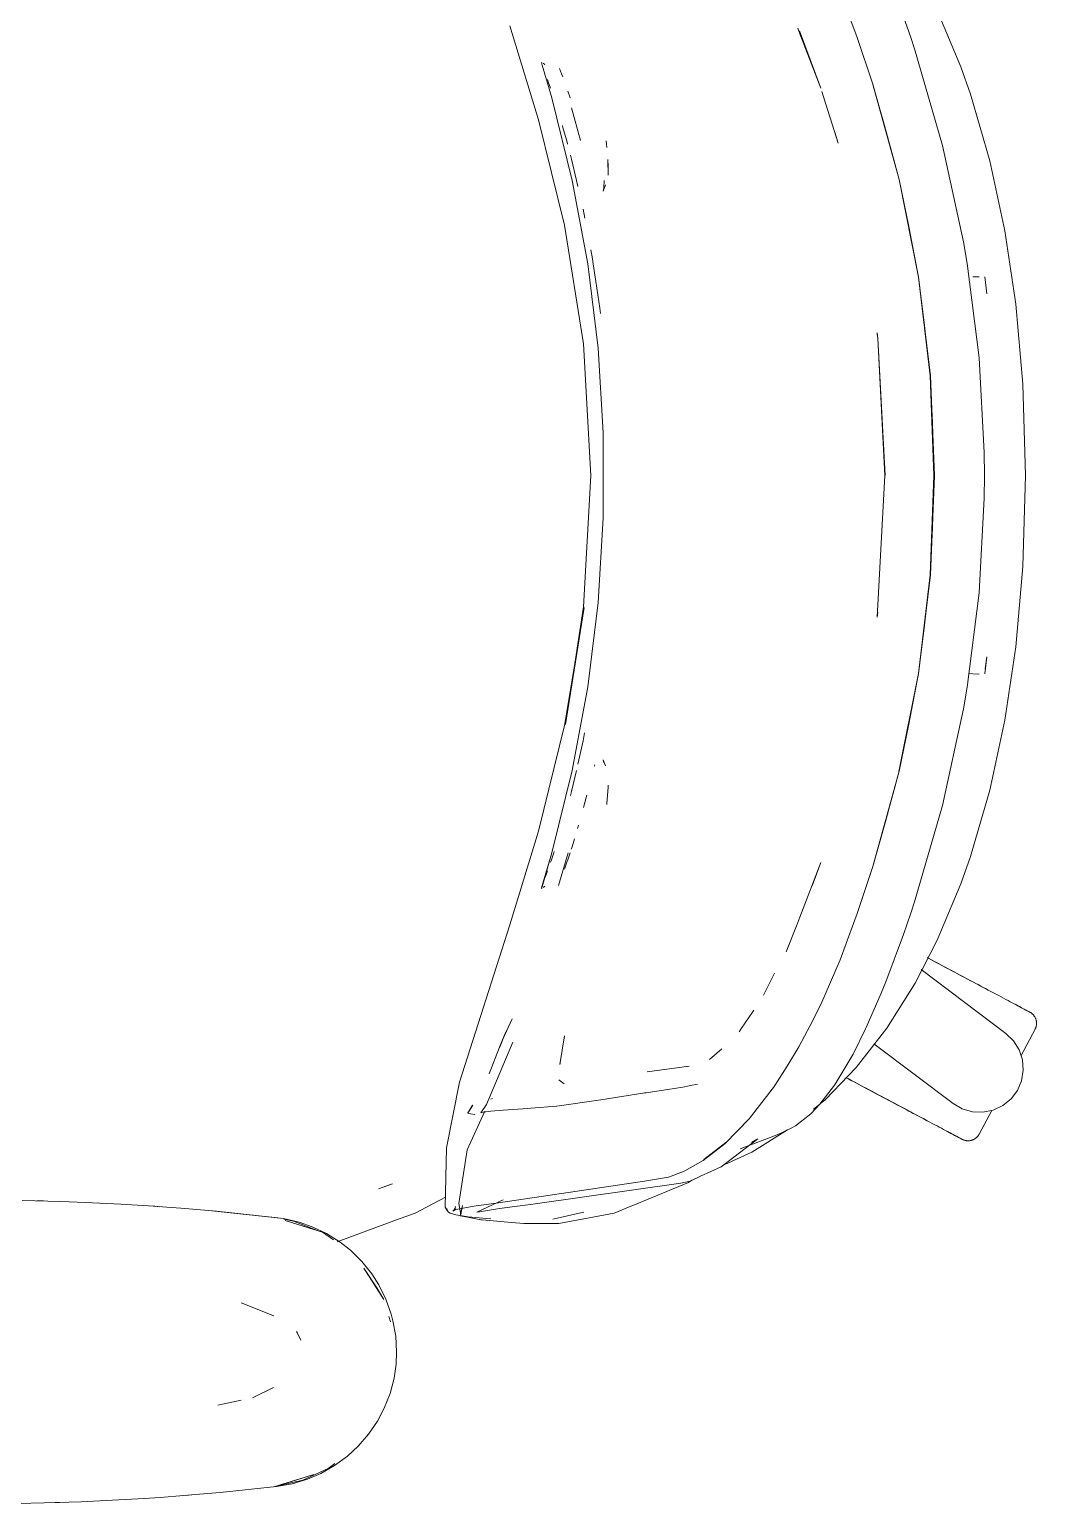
# Model space of a CAD drawing. Header units: millimetres. Extents: x 155927 to 295199, y -4084 to 97293.
# Drawn here: x 204819.4 to 205140.9, y 10098.8 to 10569.5 of the extents above; entities that cross this region are included whole.
import ezdxf

# ---------------------------------------------------------------- set-up
doc = ezdxf.new("R2010")
doc.units = ezdxf.units.MM
doc.header["$MEASUREMENT"] = 0
doc.layers.add('G-IMPT', color=8, linetype='CONTINUOUS', lineweight=9)
doc.layers.add('I-FURN', color=8, linetype='CONTINUOUS', lineweight=9)

msp = doc.modelspace()

# ---------------------------------------------------------------- linework, layer by layer
at = {"layer": 'G-IMPT'}
for p, q in [((205078.14, 10581.89), (205083.6, 10567.01)), ((205098.31, 10573.9), (205100.71, 10566.96)), ((205116.7, 10557.61), (205109.18, 10575.58)), ((204972.71, 10570.7), (204981.89, 10540.72)), ((205065.3, 10568.2), (205064.64, 10569.93)), ((205072.01, 10550.75), (205065.19, 10569.16)), ((205072.01, 10550.75), (205065.3, 10568.2)), ((205088.61, 10552.09), (205083.6, 10567.01)), ((205101.91, 10563.36), (205100.71, 10566.96)), ((205110.85, 10532.53), (205101.91, 10563.36)), ((204982.94, 10559.13), (204982.85, 10558.89)), ((204982.85, 10558.89), (204982.91, 10558.67)), ((204982.91, 10558.67), (204982.98, 10558.37)), ((204982.98, 10558.37), (204983.05, 10558.1)), ((204986.12, 10547.67), (204983.05, 10558.1)), ((204983.94, 10558.36), (204983.33, 10558.74)), ((204983.94, 10558.36), (204983.73, 10558.5)), ((204989.25, 10555.42), (204988.64, 10557.08)), ((204989.25, 10555.42), (204989.62, 10554.41)), ((205119.77, 10548.87), (205116.7, 10557.61)), ((204984.96, 10552.87), (204984.72, 10553.53)), ((204984.96, 10552.87), (204985.71, 10550.77)), ((205092.34, 10538.84), (205088.57, 10552)), ((205096.99, 10521.59), (205088.57, 10552)), ((205096.99, 10521.59), (205088.61, 10552.09)), ((204992.67, 10521.35), (204986.12, 10547.67)), ((204991.96, 10547.66), (204991.24, 10549.88)), ((205077.54, 10533.28), (205072.29, 10549.77)), ((205119.77, 10548.87), (205125.95, 10527.63)), ((204990.21, 10507.04), (204981.89, 10540.72)), ((204992.41, 10544.57), (204995.34, 10534.11)), ((204989.7, 10538.25), (204989.5, 10538.93)), ((204990.82, 10534.25), (204989.7, 10538.25)), ((205077.54, 10533.28), (205076.47, 10536.72)), ((205092.34, 10538.84), (205096.99, 10521.59)), ((204990.82, 10534.25), (204991.14, 10533.11)), ((204991.14, 10533.11), (204991.18, 10532.93)), ((205003.7, 10531.86), (205003.48, 10533.95)), ((205110.85, 10532.53), (205117.52, 10501.74)), ((204992.44, 10528.09), (204992.1, 10529.39)), ((204992.44, 10528.09), (204993.99, 10521.34)), ((205004.1, 10523), (205004.01, 10528.06)), ((205004.01, 10528.06), (205004.09, 10525.79)), ((205125.95, 10527.63), (205130.76, 10505.27)), ((205004.1, 10523), (205004.09, 10525.79)), ((204992.67, 10521.35), (204997.6, 10494.69)), ((204994.45, 10519.36), (204993.99, 10521.34)), ((205002.56, 10517.95), (205003.24, 10519.9)), ((205002.77, 10519), (205002.56, 10517.95)), ((205002.77, 10519), (205002.81, 10521.3)), ((205002.82, 10521.16), (205002.81, 10521.3)), ((205096.99, 10521.59), (205103.17, 10490.47)), ((205096.99, 10521.59), (205100.07, 10506.57)), ((205096.99, 10521.59), (205103.16, 10490.55)), ((204996.65, 10509.32), (204996.11, 10512.13)), ((204990.21, 10507.04), (204996.2, 10469.12)), ((205103.17, 10490.47), (205100.07, 10506.57)), ((205130.76, 10505.27), (205134.25, 10481.85)), ((204998.57, 10499.21), (204999.13, 10496.31)), ((205118.7, 10494.82), (205117.52, 10501.74)), ((204997.6, 10494.69), (205000.9, 10467.77)), ((204999.37, 10494.68), (204999.13, 10496.31)), ((205000.22, 10489.06), (204999.37, 10494.68)), ((205122.52, 10464.65), (205118.7, 10494.82)), ((205000.22, 10489.06), (205001.52, 10480.53)), ((205106.99, 10458.95), (205103.16, 10490.55)), ((205106.95, 10458.91), (205103.17, 10490.47)), ((205103.17, 10490.47), (205105.11, 10474.99)), ((205120.5, 10490.51), (205122.59, 10490.58)), ((205122.59, 10490.58), (205122.48, 10490.58)), ((205124.35, 10490.55), (205125, 10485.14)), ((205001.52, 10480.53), (205001.7, 10478.87)), ((205134.25, 10481.85), (205136.51, 10456.28)), ((205106.95, 10458.91), (205105.11, 10474.99)), ((205089.95, 10472.41), (205089.99, 10472.17)), ((205090.23, 10470.86), (205089.96, 10472.64)), ((205090.23, 10470.86), (205089.99, 10472.17)), ((205092.55, 10427.14), (205090.23, 10470.86)), ((205092.5, 10427.14), (205090.23, 10470.86)), ((204996.2, 10469.12), (204998.56, 10427.14)), ((205002.55, 10440.7), (205000.9, 10467.77)), ((205124.13, 10434.45), (205122.52, 10464.65)), ((205107.63, 10444.02), (205106.95, 10458.91)), ((205106.95, 10458.91), (205108.09, 10427.14)), ((205106.99, 10458.95), (205108.32, 10427.14)), ((205136.51, 10456.28), (205137.36, 10427.14)), ((205107.63, 10444.02), (205108.09, 10427.14)), ((205002.55, 10440.7), (205002.55, 10413.58)), ((205124.13, 10434.45), (205124.23, 10427.14)), ((204996.2, 10385.15), (204998.56, 10427.14)), ((205092.5, 10427.14), (205090, 10381.8)), ((205106.95, 10395.36), (205108.09, 10427.14)), ((205108.32, 10427.14), (205106.99, 10395.32)), ((205107.63, 10410.25), (205108.09, 10427.14)), ((205124.13, 10419.82), (205124.23, 10427.14)), ((205137.36, 10427.14), (205136.51, 10397.99)), ((205124.13, 10419.82), (205122.52, 10389.62)), ((205002.55, 10413.58), (205000.9, 10386.51)), ((205106.95, 10395.36), (205107.63, 10410.25)), ((205106.99, 10395.32), (205103.16, 10363.73)), ((205106.95, 10395.36), (205103.17, 10363.81)), ((205105.11, 10379.28), (205106.95, 10395.36)), ((205136.51, 10397.99), (205134.25, 10372.42)), ((204997.6, 10359.59), (205000.9, 10386.51)), ((205122.52, 10389.62), (205118.7, 10359.45)), ((204990.21, 10347.23), (204996.46, 10384.98)), ((204996.2, 10385.15), (204990.47, 10347.61)), ((204996.46, 10384.98), (204990.47, 10347.61)), ((205089.95, 10381.86), (205089.99, 10382.1)), ((205090.23, 10383.41), (205089.99, 10382.1)), ((205090, 10381.8), (205090.23, 10383.41)), ((205105.11, 10379.28), (205103.17, 10363.81)), ((205134.25, 10372.42), (205130.76, 10349)), ((205124.35, 10363.72), (205125, 10369.14)), ((205124.43, 10365.37), (205125, 10369.14)), ((205103.17, 10363.81), (205096.95, 10332.56)), ((205096.95, 10332.56), (205103.16, 10363.73)), ((205103.17, 10363.81), (205100.07, 10347.7)), ((205119.25, 10363.81), (205120.5, 10363.76)), ((205122.59, 10363.69), (205120.5, 10363.76)), ((205122.59, 10363.69), (205122.48, 10363.69)), ((204992.67, 10332.92), (204997.6, 10359.59)), ((205118.7, 10359.45), (205117.52, 10352.53)), ((205117.52, 10352.53), (205110.85, 10321.74)), ((205096.99, 10332.68), (205100.07, 10347.7)), ((205125.95, 10326.64), (205130.76, 10349)), ((204981.89, 10313.55), (204990.21, 10347.23)), ((204996.62, 10344.96), (204996.15, 10342.33)), ((204996.15, 10342.33), (204994.44, 10334.91)), ((204999.89, 10334.72), (204999.75, 10334.31)), ((205002.56, 10336.32), (205003.24, 10334.37)), ((205002.56, 10336.32), (205002.77, 10335.28)), ((204992.67, 10332.92), (204986.12, 10306.6)), ((204993.99, 10332.93), (204992.44, 10326.18)), ((205096.99, 10332.68), (205088.57, 10302.27)), ((205096.99, 10332.68), (205088.61, 10302.18)), ((205092.34, 10315.43), (205096.99, 10332.68)), ((204992.44, 10326.18), (204992.1, 10324.9)), ((204996.29, 10321.1), (204997.29, 10324.96)), ((205003.99, 10326.16), (205003.71, 10322.45)), ((205003.99, 10326.16), (205004.09, 10327.53)), ((205004.09, 10328.23), (205004.09, 10327.53)), ((205119.77, 10305.4), (205125.95, 10326.64)), ((204996.29, 10321.1), (204996.68, 10322.63)), ((205003.71, 10322.45), (205003.68, 10321.97)), ((205101.91, 10290.91), (205110.85, 10321.74)), ((204994.38, 10314.31), (204994.71, 10315.43)), ((205092.34, 10315.43), (205088.57, 10302.27)), ((204981.89, 10313.55), (204972.71, 10283.58)), ((204992.6, 10308.52), (204993.39, 10311.02)), ((204986.12, 10306.6), (204982.85, 10295.38)), ((204986.12, 10306.6), (204983.01, 10295.78)), ((204986.12, 10306.6), (204983.06, 10296.07)), ((204986.75, 10306.6), (204986.02, 10304.38)), ((204986.75, 10306.6), (204986.9, 10307.06)), ((204991.32, 10306.61), (204988.28, 10296.18)), ((204991.21, 10304.3), (204991.98, 10306.61)), ((204992.36, 10307.74), (204992.6, 10308.52)), ((205116.7, 10296.66), (205119.77, 10305.4)), ((204984.74, 10300.82), (204984.4, 10299.85)), ((204985.73, 10303.57), (204986.02, 10304.38)), ((204990.19, 10301.42), (204990.95, 10303.58)), ((204991.21, 10304.3), (204990.95, 10303.58)), ((205072.01, 10303.52), (205065.3, 10286.07)), ((205072.01, 10303.52), (205069.29, 10296.09)), ((205083.6, 10287.26), (205088.61, 10302.18)), ((204983.06, 10296.07), (204983.01, 10295.78)), ((204983.94, 10295.92), (204983.33, 10295.53)), ((204983.94, 10295.92), (204983.73, 10295.77)), ((204984.4, 10299.85), (204984, 10298.78)), ((205116.7, 10296.66), (205109.18, 10278.69)), ((204982.85, 10295.38), (204982.99, 10295.14)), ((205083.6, 10287.26), (205078.14, 10272.38)), ((205098.37, 10280.49), (205100.71, 10287.31)), ((205101.91, 10290.91), (205100.71, 10287.31)), ((204972.71, 10283.58), (204956.72, 10233.33)), ((205064.64, 10284.34), (205060.91, 10275.02)), ((205065.3, 10286.07), (205064.64, 10284.34)), ((205060.91, 10275.02), (205061.91, 10277.26)), ((205098.37, 10280.49), (205092.77, 10265.41)), ((205109.18, 10278.69), (205102.09, 10264.91)), ((205078.14, 10272.38), (205071.97, 10258.16)), ((205053.74, 10261.18), (205057.28, 10268.15)), ((205091.29, 10261.73), (205092.77, 10265.41)), ((205102.09, 10264.91), (205093.12, 10250.62)), ((205068.58, 10251.43), (205071.97, 10258.16)), ((205086.52, 10250.77), (205091.29, 10261.73)), ((204970.42, 10246.9), (204973.47, 10253.61)), ((205046.71, 10250.58), (205050.21, 10255.71)), ((205050.21, 10255.71), (205050.6, 10256.29)), ((204969.39, 10244.31), (204971.42, 10249.43)), ((204971.42, 10249.42), (204969.39, 10244.31)), ((204969.4, 10244.52), (204971.42, 10249.42)), ((205046.71, 10250.58), (205045.96, 10249.47)), ((205068.58, 10251.43), (205065.01, 10244.64)), ((205082.3, 10242.32), (205086.3, 10250.33)), ((205093.12, 10250.62), (205083.31, 10238.02)), ((205086.52, 10250.77), (205086.3, 10250.33)), ((204965.26, 10226.18), (204973.7, 10246.16)), ((204969.4, 10244.52), (204966.15, 10236.05)), ((204988.75, 10238.99), (204990.15, 10248.15)), ((205040.44, 10243.94), (205036.53, 10240.6)), ((205061.24, 10238.41), (205065.01, 10244.64)), ((204988.75, 10238.99), (204988.8, 10239.34)), ((205081.99, 10241.72), (205077.26, 10233.72)), ((205082.3, 10242.32), (205081.99, 10241.72)), ((205016.59, 10236.66), (205029.94, 10238.44)), ((205029.94, 10238.44), (205029.47, 10238.3)), ((205061.24, 10238.41), (205057.36, 10232.31)), ((205073.35, 10227.72), (205083.31, 10238.02)), ((204952.53, 10212.38), (204956.72, 10233.33)), ((204988.4, 10234.04), (204990.04, 10232.76)), ((205015.17, 10229.81), (205015.68, 10229.89)), ((205016.29, 10229.98), (205015.68, 10229.89)), ((205016.29, 10229.98), (205028.01, 10231.79)), ((205028.01, 10231.79), (205028.48, 10231.86)), ((205030.46, 10232.28), (205028.48, 10231.86)), ((205032.63, 10232.74), (205030.46, 10232.28)), ((205049.17, 10221.62), (205057.19, 10232.06)), ((205057.36, 10232.31), (205057.19, 10232.06)), ((205071.68, 10226.3), (205076.4, 10232.43)), ((205076.4, 10232.43), (205077.26, 10233.72)), ((204959.3, 10223.51), (204960.89, 10225.97)), ((204960.89, 10225.97), (204959.36, 10223.49)), ((204959.36, 10223.49), (204960.85, 10225.96)), ((204963.5, 10223.51), (204965.26, 10226.18)), ((204966.71, 10227.9), (204967.15, 10228.17)), ((204987.66, 10225.65), (204979.42, 10225.03)), ((204987.66, 10225.65), (204987.74, 10225.66)), ((205001.81, 10227.69), (204987.74, 10225.66)), ((205001.81, 10227.69), (205015.17, 10229.81)), ((205068.79, 10223.28), (205071.68, 10226.3)), ((205073.35, 10227.72), (205069.68, 10224.72)), ((204959.16, 10211.68), (204964.77, 10224.03)), ((204959.3, 10223.51), (204959.36, 10223.49)), ((204960.23, 10223.21), (204959.36, 10223.49)), ((204961.59, 10223.04), (204960.23, 10223.21)), ((204964.22, 10223.8), (204963.5, 10223.51)), ((204964.22, 10223.8), (204964.24, 10223.8)), ((204966.62, 10224.1), (204964.24, 10223.8)), ((204966.62, 10224.1), (204966.7, 10224.1)), ((204970.57, 10224.4), (204966.7, 10224.1)), ((204978.43, 10224.96), (204970.57, 10224.4)), ((204979.42, 10225.03), (204978.43, 10224.96)), ((205049.17, 10221.62), (205041.43, 10213.72)), ((205063.92, 10219.42), (205068.79, 10223.28)), ((205046.22, 10212.05), (205058.12, 10216.56)), ((205049.98, 10210.99), (205061.43, 10218.11)), ((205060.35, 10217.63), (205058.12, 10216.56)), ((205062.79, 10218.8), (205060.35, 10217.63)), ((205063.92, 10219.42), (205062.79, 10218.8)), ((204952.53, 10212.38), (204952.14, 10193.39)), ((204959.16, 10211.68), (204956.44, 10194.63)), ((205034.47, 10208.3), (205041.43, 10213.72)), ((205041.64, 10214.03), (205034.69, 10208.63)), ((205034.69, 10208.63), (205038.07, 10211.22)), ((205041.64, 10214.03), (205038.07, 10211.22)), ((205051.87, 10215.28), (205040.17, 10206.34)), ((205041.35, 10207.01), (205049.98, 10210.99)), ((205051.87, 10215.28), (205049.84, 10214.12)), ((205034.47, 10208.3), (205028.63, 10205.01)), ((205033.65, 10203.3), (205040.17, 10206.34)), ((204999.98, 10199.35), (205015.75, 10201.75)), ((205023.42, 10203.05), (205015.75, 10201.75)), ((205023.42, 10203.05), (205028.21, 10204.8)), ((205027.29, 10201.09), (205030.28, 10201.73)), ((205028.63, 10205.01), (205028.21, 10204.8)), ((205030.89, 10202.02), (205029.72, 10201.25)), ((205033.65, 10203.3), (205030.28, 10201.73)), ((204935.27, 10200.92), (204930.8, 10199.29)), ((204930.8, 10199.29), (204934.68, 10200.66)), ((204935.27, 10200.92), (204934.68, 10200.66)), ((204969.11, 10194.8), (204999.98, 10199.35)), ((204980.07, 10194.41), (205027.29, 10201.09)), ((205029.72, 10201.25), (205013.27, 10194.45)), ((204817.04, 10195.54), (204829.35, 10195.25)), ((204823.82, 10195.41), (204821.74, 10195.41)), ((204837.23, 10194.95), (204829.35, 10195.25)), ((204837.23, 10194.95), (204848.54, 10194.41)), ((204857.41, 10193.85), (204848.54, 10194.41)), ((204857.41, 10193.85), (204867.69, 10193.12)), ((204859.45, 10193.72), (204857.55, 10193.81)), ((204859.45, 10193.72), (204860.87, 10193.58)), ((204879.09, 10192.14), (204867.69, 10193.12)), ((204900.53, 10189.79), (204877.57, 10192.24)), ((204877.57, 10192.24), (204897.71, 10190.12)), ((204944.3, 10192.44), (204942.54, 10191.52)), ((204952.21, 10196.58), (204944.3, 10192.44)), ((204952.14, 10193.39), (204952.75, 10192.36)), ((204952.62, 10192.98), (204952.75, 10192.36)), ((204952.62, 10192.98), (204952.73, 10192.43)), ((204952.75, 10192.36), (204952.73, 10192.43)), ((204953.12, 10191.86), (204952.75, 10192.36)), ((204955.61, 10192.75), (204954.51, 10192.19)), ((204955.01, 10192.58), (204954.51, 10192.19)), ((204954.99, 10192.58), (204961.26, 10193.69)), ((204955.61, 10192.75), (204954.99, 10192.58)), ((204955.01, 10192.58), (204955.33, 10193.12)), ((204955.41, 10193.62), (204955.33, 10193.12)), ((204957.13, 10191.05), (204956.44, 10194.63)), ((204957.62, 10193.92), (204956.89, 10190.64)), ((204957.62, 10193.92), (204957.13, 10191.05)), ((204961.26, 10193.69), (204969.11, 10194.8)), ((204962.23, 10191.78), (204970.63, 10195.77)), ((204968.11, 10192.76), (204963.09, 10191.92)), ((204968.11, 10192.76), (204969.41, 10192.97)), ((204980.07, 10194.41), (204969.41, 10192.97)), ((205006.05, 10191.46), (205009.91, 10193.06)), ((205013.27, 10194.45), (205009.91, 10193.06)), ((204900.53, 10189.79), (204879.09, 10192.14)), ((204900.53, 10189.79), (204897.71, 10190.12)), ((204900.53, 10189.79), (204905.49, 10188.63)), ((204900.6, 10189.57), (204903.66, 10188.99)), ((204912.88, 10185.39), (204901.03, 10189.2)), ((204910.17, 10186.29), (204901.03, 10189.2)), ((204903.66, 10188.99), (204911.84, 10185.79)), ((204909.62, 10187.18), (204905.49, 10188.63)), ((204917.63, 10182.38), (204936.57, 10189.33)), ((204936.57, 10189.33), (204942.54, 10191.52)), ((204953.66, 10191.54), (204953.12, 10191.86)), ((204953.66, 10191.54), (204955.52, 10190.99)), ((204958.8, 10190.46), (204955.52, 10190.99)), ((204959.21, 10190.2), (204956.89, 10190.64)), ((204958.8, 10190.46), (204959.42, 10190.38)), ((204963.46, 10189.39), (204959.21, 10190.2)), ((204959.42, 10190.38), (204964.1, 10189.86)), ((204962.23, 10191.78), (204963.09, 10191.92)), ((204963.93, 10189.34), (204963.46, 10189.39)), ((204963.93, 10189.34), (204973.26, 10188.54)), ((204964.1, 10189.86), (204966.69, 10189.65)), ((204973.26, 10188.54), (204977.21, 10188.2)), ((204981.38, 10188.2), (204977.21, 10188.2)), ((204988.35, 10188.23), (204981.38, 10188.2)), ((204986.49, 10189.64), (204995.79, 10191.68)), ((204988.35, 10188.23), (205006.05, 10191.46)), ((204995.79, 10191.68), (204996.37, 10191.83)), ((204914.2, 10184.99), (204909.62, 10187.18)), ((204912.88, 10185.39), (204910.17, 10186.29)), ((204912.17, 10185.66), (204912.88, 10185.39)), ((204912.88, 10185.39), (204916.46, 10182.96)), ((204914.2, 10184.99), (204918.53, 10182.26)), ((204921.84, 10179.64), (204918.53, 10182.26)), ((204925.44, 10176.09), (204921.84, 10179.64)), ((204925.44, 10176.09), (204928.63, 10172.12)), ((204932.49, 10163.96), (204926.17, 10173.91)), ((204930.33, 10167.64), (204926.17, 10173.91)), ((204930.9, 10168.57), (204928.63, 10172.12)), ((204932.49, 10163.96), (204930.33, 10167.64)), ((204933.14, 10164.06), (204930.9, 10168.57)), ((204933.14, 10164.06), (204934.85, 10159.29)), ((204887.01, 10162.89), (204897.43, 10158.74)), ((204935.41, 10157.16), (204934.85, 10159.29)), ((204934.15, 10158.51), (204934.67, 10156.82)), ((204936.29, 10152.21), (204935.41, 10157.16)), ((204904.96, 10153.22), (204904.66, 10153.67)), ((204905.97, 10150.99), (204904.96, 10153.22)), ((204936.59, 10147.17), (204936.29, 10152.21)), ((204936.59, 10147.17), (204936.42, 10143.32)), ((204935.77, 10138.81), (204936.42, 10143.32)), ((204897.34, 10135.79), (204890.56, 10132.52)), ((204935.77, 10138.81), (204934.51, 10133.94)), ((204879.51, 10130.19), (204886.94, 10131.76)), ((204932.67, 10129.23), (204934.51, 10133.94)), ((204930.48, 10125.07), (204932.67, 10129.23)), ((204930.48, 10125.07), (204927.65, 10120.9)), ((204920.89, 10113.9), (204924.33, 10117.06)), ((204927.65, 10120.9), (204924.33, 10117.06)), ((204920.89, 10113.9), (204916.81, 10110.9)), ((204897.71, 10104.22), (204910.17, 10108.05)), ((204910.17, 10108.05), (204901.03, 10105.13)), ((204906.68, 10106.26), (204914.74, 10110)), ((204912.37, 10108.39), (204908.13, 10106.58)), ((204912.37, 10108.39), (204916.81, 10110.9)), ((204916.85, 10111.59), (204914.74, 10110)), ((204880.3, 10102.31), (204898.22, 10104.22)), ((204897.71, 10104.22), (204901.03, 10105.13)), ((204898.22, 10104.22), (204903.27, 10105.11)), ((204906.68, 10106.26), (204898.28, 10104.35)), ((204908.13, 10106.58), (204903.27, 10105.11)), ((204815.68, 10098.77), (204824.1, 10098.94)), ((204835.86, 10099.33), (204824.1, 10098.94)), ((204829.04, 10099.08), (204827.54, 10099.06)), ((204830.97, 10099.19), (204829.04, 10099.08)), ((204835.86, 10099.33), (204841.88, 10099.58)), ((204856.02, 10100.39), (204841.88, 10099.58)), ((204861.11, 10100.72), (204856.02, 10100.39)), ((204861.11, 10100.72), (204876.17, 10101.97)), ((204869.29, 10101.37), (204870.97, 10101.54)), ((204876.17, 10101.97), (204880.3, 10102.31))]:
    msp.add_line(p, q, dxfattribs=at)
at = {"layer": 'I-FURN'}
for p, q in [((205106.91, 10272.63), (205105.95, 10273.14)), ((205106.39, 10272.9), (205107.36, 10272.39)), ((205107.88, 10272.11), (205106.91, 10272.63)), ((205107.36, 10272.39), (205108.34, 10271.87)), ((205104.02, 10269.28), (205131.08, 10248.89)), ((205108.87, 10271.59), (205107.88, 10272.11)), ((205108.34, 10271.87), (205109.32, 10271.34)), ((205109.86, 10271.06), (205108.87, 10271.59)), ((205109.32, 10271.34), (205110.32, 10270.81)), ((205110.86, 10270.53), (205109.86, 10271.06)), ((205110.32, 10270.81), (205111.32, 10270.28)), ((205111.86, 10270), (205110.86, 10270.53)), ((205111.32, 10270.28), (205112.32, 10269.75)), ((205112.86, 10269.46), (205111.86, 10270)), ((205112.32, 10269.75), (205113.32, 10269.22)), ((205113.87, 10268.93), (205112.86, 10269.46)), ((205113.32, 10269.22), (205114.33, 10268.68)), ((205114.87, 10268.39), (205113.87, 10268.93)), ((205114.33, 10268.68), (205115.33, 10268.15)), ((205115.87, 10267.86), (205114.87, 10268.39)), ((205115.33, 10268.15), (205116.33, 10267.61)), ((205116.87, 10267.33), (205115.87, 10267.86)), ((205116.33, 10267.61), (205117.33, 10267.08)), ((205117.87, 10266.8), (205116.87, 10267.33)), ((205117.33, 10267.08), (205118.32, 10266.56)), ((205118.85, 10266.27), (205117.87, 10266.8)), ((205118.32, 10266.56), (205119.31, 10266.03)), ((205119.83, 10265.75), (205118.85, 10266.27)), ((205119.31, 10266.03), (205120.28, 10265.52)), ((205120.8, 10265.24), (205119.83, 10265.75)), ((205120.28, 10265.52), (205121.24, 10265)), ((205121.76, 10264.73), (205120.8, 10265.24)), ((205121.24, 10265), (205122.2, 10264.5)), ((205122.7, 10264.23), (205121.76, 10264.73)), ((205122.2, 10264.5), (205123.13, 10264)), ((205123.63, 10263.73), (205122.7, 10264.23)), ((205123.13, 10264), (205124.06, 10263.51)), ((205124.55, 10263.25), (205123.63, 10263.73)), ((205124.06, 10263.51), (205124.96, 10263.03)), ((205125.44, 10262.77), (205124.55, 10263.25)), ((205126.32, 10262.31), (205125.44, 10262.77)), ((205127.18, 10261.85), (205126.32, 10262.31)), ((205128.01, 10261.41), (205127.18, 10261.85)), ((205128.82, 10260.97), (205128.01, 10261.41)), ((205129.61, 10260.56), (205128.82, 10260.97)), ((205130.37, 10260.15), (205129.61, 10260.56)), ((205131.11, 10259.76), (205130.37, 10260.15)), ((205131.82, 10259.38), (205131.11, 10259.76)), ((205132.49, 10259.02), (205131.82, 10259.38)), ((205133.14, 10258.68), (205132.49, 10259.02)), ((205133.76, 10258.35), (205133.14, 10258.68)), ((205134.34, 10258.04), (205133.76, 10258.35)), ((205134.03, 10258.21), (205134.6, 10257.9)), ((205134.89, 10257.75), (205134.34, 10258.04)), ((205134.6, 10257.9), (205135.13, 10257.62)), ((205135.41, 10257.47), (205134.89, 10257.75)), ((205135.13, 10257.62), (205135.64, 10257.35)), ((205135.89, 10257.22), (205135.41, 10257.47)), ((205135.64, 10257.35), (205136.1, 10257.1)), ((205136.34, 10256.98), (205135.89, 10257.22)), ((205136.1, 10257.1), (205136.53, 10256.88)), ((205136.75, 10256.76), (205136.34, 10256.98)), ((205136.53, 10256.88), (205136.92, 10256.67)), ((205137.12, 10256.56), (205136.75, 10256.76)), ((205136.92, 10256.67), (205137.28, 10256.48)), ((205137.46, 10256.38), (205137.12, 10256.56)), ((205137.28, 10256.48), (205137.6, 10256.31)), ((205137.75, 10256.23), (205137.46, 10256.38)), ((205137.6, 10256.31), (205137.88, 10256.16)), ((205138.01, 10256.09), (205137.75, 10256.23)), ((205137.88, 10256.16), (205138.12, 10256.03)), ((205138.23, 10255.97), (205138.01, 10256.09)), ((205138.12, 10256.03), (205138.32, 10255.93)), ((205138.41, 10255.88), (205138.23, 10255.97)), ((205138.32, 10255.93), (205138.48, 10255.84)), ((205138.55, 10255.8), (205138.41, 10255.88)), ((205138.48, 10255.84), (205138.6, 10255.77)), ((205138.65, 10255.75), (205138.55, 10255.8)), ((205138.6, 10255.77), (205138.68, 10255.73)), ((205138.71, 10255.72), (205138.65, 10255.75)), ((205138.68, 10255.73), (205138.73, 10255.71)), ((205138.73, 10255.71), (205138.71, 10255.72)), ((205138.73, 10255.71), (205138.87, 10255.63)), ((205138.73, 10255.71), (205138.73, 10255.71)), ((205138.87, 10255.63), (205139.01, 10255.54)), ((205139.01, 10255.54), (205139.14, 10255.45)), ((205139.14, 10255.45), (205139.27, 10255.36)), ((205139.27, 10255.36), (205139.4, 10255.26)), ((205139.4, 10255.26), (205139.52, 10255.15)), ((205139.52, 10255.15), (205139.64, 10255.04)), ((205139.64, 10255.04), (205139.76, 10254.93)), ((205139.76, 10254.93), (205139.86, 10254.81)), ((205139.86, 10254.81), (205139.97, 10254.69)), ((205139.97, 10254.69), (205140.07, 10254.56)), ((205140.07, 10254.56), (205140.16, 10254.43)), ((205140.16, 10254.43), (205140.25, 10254.3)), ((205140.25, 10254.3), (205140.33, 10254.16)), ((205140.33, 10254.16), (205140.41, 10254.02)), ((205140.41, 10254.02), (205140.48, 10253.87)), ((205140.48, 10253.87), (205140.55, 10253.72)), ((205140.55, 10253.72), (205140.61, 10253.57)), ((205140.61, 10253.57), (205140.66, 10253.42)), ((205140.66, 10253.42), (205140.71, 10253.27)), ((205131.08, 10248.89), (205133.51, 10246.55)), ((205135.93, 10241.85), (205140.4, 10250.26)), ((205140.42, 10250.29), (205140.4, 10250.26)), ((205140.49, 10250.44), (205140.42, 10250.29)), ((205140.56, 10250.59), (205140.49, 10250.44)), ((205140.61, 10250.74), (205140.56, 10250.59)), ((205140.67, 10250.89), (205140.61, 10250.74)), ((205140.72, 10251.04), (205140.67, 10250.89)), ((205140.71, 10253.27), (205140.75, 10253.11)), ((205140.76, 10251.2), (205140.72, 10251.04)), ((205140.75, 10253.11), (205140.79, 10252.96)), ((205140.79, 10251.35), (205140.76, 10251.2)), ((205140.79, 10252.96), (205140.82, 10252.8)), ((205140.82, 10251.51), (205140.79, 10251.35)), ((205140.82, 10252.8), (205140.84, 10252.64)), ((205140.84, 10251.67), (205140.82, 10251.51)), ((205140.84, 10252.64), (205140.86, 10252.48)), ((205140.86, 10251.83), (205140.84, 10251.67)), ((205140.86, 10252.48), (205140.87, 10252.32)), ((205140.87, 10251.99), (205140.86, 10251.83)), ((205140.87, 10252.32), (205140.87, 10252.16)), ((205140.87, 10252.16), (205140.87, 10251.99)), ((205114.24, 10226.54), (205088.93, 10245.61)), ((205133.51, 10246.55), (205135.31, 10243.69)), ((205135.31, 10243.69), (205136.38, 10240.49)), ((205136.38, 10240.49), (205136.64, 10237.13)), ((205080.15, 10234.76), (205081.05, 10234.28)), ((205136.64, 10237.13), (205136.1, 10233.8)), ((205081.54, 10234.02), (205080.63, 10234.5)), ((205081.05, 10234.28), (205081.96, 10233.79)), ((205082.46, 10233.53), (205081.54, 10234.02)), ((205081.96, 10233.79), (205082.89, 10233.3)), ((205083.4, 10233.03), (205082.46, 10233.53)), ((205082.89, 10233.3), (205083.83, 10232.8)), ((205084.35, 10232.52), (205083.4, 10233.03)), ((205083.83, 10232.8), (205084.79, 10232.29)), ((205085.31, 10232.01), (205084.35, 10232.52)), ((205084.79, 10232.29), (205085.76, 10231.77)), ((205086.29, 10231.49), (205085.31, 10232.01)), ((205085.76, 10231.77), (205086.74, 10231.25)), ((205087.27, 10230.97), (205086.29, 10231.49)), ((205086.74, 10231.25), (205087.73, 10230.73)), ((205088.26, 10230.44), (205087.27, 10230.97)), ((205087.73, 10230.73), (205088.72, 10230.2)), ((205089.26, 10229.91), (205088.26, 10230.44)), ((205088.72, 10230.2), (205089.72, 10229.67)), ((205090.26, 10229.38), (205089.26, 10229.91)), ((205134.77, 10230.7), (205132.74, 10228)), ((205136.1, 10233.8), (205134.77, 10230.7)), ((205089.72, 10229.67), (205090.72, 10229.13)), ((205091.27, 10228.85), (205090.26, 10229.38)), ((205090.72, 10229.13), (205091.73, 10228.6)), ((205092.27, 10228.31), (205091.27, 10228.85)), ((205091.73, 10228.6), (205092.73, 10228.07)), ((205093.28, 10227.78), (205092.27, 10228.31)), ((205092.73, 10228.07), (205093.74, 10227.53)), ((205094.28, 10227.24), (205093.28, 10227.78)), ((205093.74, 10227.53), (205094.74, 10227)), ((205095.28, 10226.71), (205094.28, 10227.24)), ((205094.74, 10227), (205095.74, 10226.47)), ((205096.27, 10226.18), (205095.28, 10226.71)), ((205095.74, 10226.47), (205096.73, 10225.94)), ((205097.26, 10225.66), (205096.27, 10226.18)), ((205096.73, 10225.94), (205097.71, 10225.42)), ((205098.24, 10225.14), (205097.26, 10225.66)), ((205097.71, 10225.42), (205098.68, 10224.9)), ((205099.21, 10224.62), (205098.24, 10225.14)), ((205117.16, 10224.84), (205114.24, 10226.54)), ((205130.13, 10225.87), (205127.08, 10224.43)), ((205132.74, 10228), (205130.13, 10225.87)), ((205098.68, 10224.9), (205099.65, 10224.39)), ((205100.16, 10224.11), (205099.21, 10224.62)), ((205099.65, 10224.39), (205100.6, 10223.88)), ((205101.11, 10223.61), (205100.16, 10224.11)), ((205100.6, 10223.88), (205101.54, 10223.38)), ((205102.04, 10223.12), (205101.11, 10223.61)), ((205101.54, 10223.38), (205102.46, 10222.89)), ((205102.95, 10222.63), (205102.04, 10223.12)), ((205102.46, 10222.89), (205103.37, 10222.41)), ((205103.85, 10222.16), (205102.95, 10222.63)), ((205103.37, 10222.41), (205104.25, 10221.94)), ((205104.72, 10221.69), (205103.85, 10222.16)), ((205104.25, 10221.94), (205105.12, 10221.48)), ((205105.58, 10221.23), (205104.72, 10221.69)), ((205105.12, 10221.48), (205105.97, 10221.03)), ((205106.42, 10220.79), (205105.58, 10221.23)), ((205105.97, 10221.03), (205106.79, 10220.59)), ((205106.79, 10220.59), (205107.59, 10220.16)), ((205120.4, 10223.9), (205117.16, 10224.84)), ((205123.77, 10223.76), (205120.4, 10223.9)), ((205122.59, 10216.76), (205126.62, 10224.34)), ((205127.08, 10224.43), (205123.77, 10223.76)), ((205107.59, 10220.16), (205108.37, 10219.75)), ((205108.37, 10219.75), (205109.12, 10219.35)), ((205109.12, 10219.35), (205109.84, 10218.97)), ((205109.84, 10218.97), (205110.54, 10218.6)), ((205110.54, 10218.6), (205111.2, 10218.25)), ((205111.2, 10218.25), (205111.83, 10217.91)), ((205111.83, 10217.91), (205112.43, 10217.59)), ((205112.75, 10217.42), (205112.16, 10217.74)), ((205112.43, 10217.59), (205113, 10217.29)), ((205113.3, 10217.13), (205112.75, 10217.42)), ((205113, 10217.29), (205113.54, 10217)), ((205113.81, 10216.86), (205113.3, 10217.13)), ((205113.54, 10217), (205114.04, 10216.74)), ((205114.3, 10216.6), (205113.81, 10216.86)), ((205114.04, 10216.74), (205114.51, 10216.49)), ((205114.74, 10216.36), (205114.3, 10216.6)), ((205114.51, 10216.49), (205114.94, 10216.26)), ((205115.15, 10216.15), (205114.74, 10216.36)), ((205114.94, 10216.26), (205115.33, 10216.05)), ((205115.53, 10215.95), (205115.15, 10216.15)), ((205115.33, 10216.05), (205115.68, 10215.86)), ((205115.86, 10215.77), (205115.53, 10215.95)), ((205115.68, 10215.86), (205116, 10215.69)), ((205116.16, 10215.61), (205115.86, 10215.77)), ((205116, 10215.69), (205116.28, 10215.54)), ((205121.81, 10215.73), (205121.69, 10215.62)), ((205121.93, 10215.85), (205121.81, 10215.73)), ((205122.04, 10215.96), (205121.93, 10215.85)), ((205122.14, 10216.09), (205122.04, 10215.96)), ((205122.24, 10216.21), (205122.14, 10216.09)), ((205122.33, 10216.34), (205122.24, 10216.21)), ((205122.42, 10216.48), (205122.33, 10216.34)), ((205122.51, 10216.62), (205122.42, 10216.48)), ((205122.59, 10216.76), (205122.51, 10216.62)), ((205116.42, 10215.47), (205116.16, 10215.61)), ((205116.28, 10215.54), (205116.52, 10215.42)), ((205116.64, 10215.36), (205116.42, 10215.47)), ((205116.52, 10215.42), (205116.72, 10215.31)), ((205116.82, 10215.26), (205116.64, 10215.36)), ((205116.72, 10215.31), (205116.88, 10215.22)), ((205116.96, 10215.19), (205116.82, 10215.26)), ((205116.88, 10215.22), (205117.01, 10215.16)), ((205117.06, 10215.13), (205116.96, 10215.19)), ((205117.01, 10215.16), (205117.09, 10215.12)), ((205117.12, 10215.1), (205117.06, 10215.13)), ((205117.09, 10215.12), (205117.13, 10215.09)), ((205117.14, 10215.09), (205117.12, 10215.1)), ((205117.13, 10215.09), (205117.14, 10215.09)), ((205117.17, 10215.07), (205117.14, 10215.09)), ((205117.32, 10215), (205117.17, 10215.07)), ((205117.47, 10214.93), (205117.32, 10215)), ((205117.62, 10214.87), (205117.47, 10214.93)), ((205117.77, 10214.82), (205117.62, 10214.87)), ((205117.92, 10214.77), (205117.77, 10214.82)), ((205118.08, 10214.73), (205117.92, 10214.77)), ((205118.24, 10214.7), (205118.08, 10214.73)), ((205118.39, 10214.67), (205118.24, 10214.7)), ((205118.55, 10214.65), (205118.39, 10214.67)), ((205118.71, 10214.63), (205118.55, 10214.65)), ((205118.88, 10214.62), (205118.71, 10214.63)), ((205119.04, 10214.62), (205118.88, 10214.62)), ((205119.2, 10214.62), (205119.04, 10214.62)), ((205119.36, 10214.63), (205119.2, 10214.62)), ((205119.52, 10214.65), (205119.36, 10214.63)), ((205119.68, 10214.67), (205119.52, 10214.65)), ((205119.84, 10214.7), (205119.68, 10214.67)), ((205119.99, 10214.74), (205119.84, 10214.7)), ((205120.15, 10214.78), (205119.99, 10214.74)), ((205120.3, 10214.83), (205120.15, 10214.78)), ((205120.46, 10214.88), (205120.3, 10214.83)), ((205120.61, 10214.94), (205120.46, 10214.88)), ((205120.75, 10215.01), (205120.61, 10214.94)), ((205120.9, 10215.08), (205120.75, 10215.01)), ((205121.04, 10215.16), (205120.9, 10215.08)), ((205121.18, 10215.24), (205121.04, 10215.16)), ((205121.31, 10215.33), (205121.18, 10215.24)), ((205121.44, 10215.42), (205121.31, 10215.33)), ((205121.57, 10215.52), (205121.44, 10215.42)), ((205121.69, 10215.62), (205121.57, 10215.52))]:
    msp.add_line(p, q, dxfattribs=at)

doc.saveas('drawing.dxf')
